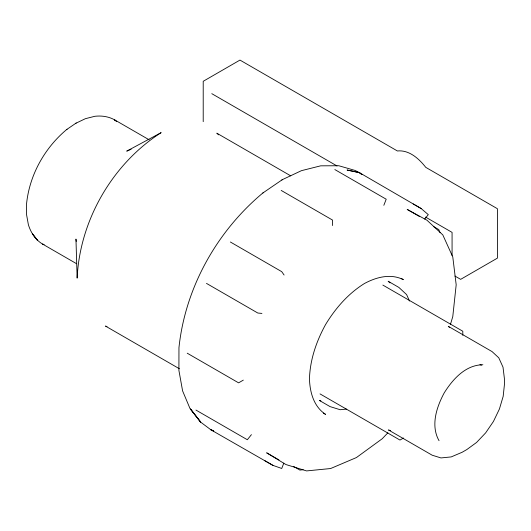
<?xml version="1.0" encoding="UTF-8"?>
<svg xmlns="http://www.w3.org/2000/svg" width="531" height="531" viewBox="0 0 531 531"><rect width="100%" height="100%" fill="white"/><g stroke="black" fill="none" stroke-linecap="round" stroke-linejoin="round"><path stroke-width="0.8" d="M450.467 324.361L452.784 316.562L456.182 284.795L452.784 256.944L442.821 234.921L426.964 220.219L407.177 209.413L419.47 216.509M283.8 463.145L281.735 468.468L272.921 465.368L210.946 429.838L200.691 422.158L189.939 408.385L182.598 390.902L178.907 370.412L178.954 347.705C185.219 287.822 216.774 231.43 262.852 192.992L263.27 192.707M383.84 205.305L386.203 199.218L334.835 169.562M251.428 434.65L247.34 439.734L195.972 410.078M424.7 219.091L428.285 214.643L421.189 208.564L359.434 172.655L355.106 170.458L338.798 165.745L320.684 165.831L301.455 170.663L282.359 179.644L262.852 192.992M387.849 432.818L382.254 438.725L356.434 457.556L330.621 468.534L306.566 470.917L285.904 464.539L266.648 452.804L278.948 459.906M67.059 129.265L66.72 129.498C44.684 147.883 29.583 174.865 26.59 203.506L26.55 214.597L28.375 224.686C30.765 232.512 35.458 239.866 42.606 244.101L76.643 263.754M75.807 123.285L85.391 118.685L94.883 116.282C101.594 115.532 108.437 116.468 114.411 119.734L149.158 139.799M281.842 180.002L282.359 179.644M66.72 129.498L76.225 122.993M243.317 380.123L238.592 382.844L187.224 353.195M403.507 438.022L399.969 440.06L320.034 393.909M131.111 149.271L126.73 151.136L161.139 132.637C112.406 163.88 79.836 220.299 77.141 278.118L75.96 239.076L76.245 241.439M303.161 469.676L299.915 470.094L293.497 466.391M482.878 364.764C465.528 364.883 452.631 379.34 444.142 393.013C436.542 407.204 430.468 425.603 439.037 440.69M346.391 409.096L340.132 409.72L330.056 406.607L319.357 400.427L320.903 400.905M261.929 313.409L257.84 313.044L206.473 283.388M479.951 364.651L481.517 365.136M44.106 244.565L42.606 244.101L43.721 244.565M107.01 326.545L105.457 326.067L179.378 368.746M390.643 430.634L388.453 429.957L432.221 455.226L440.982 457.934L451.191 456.919L462.143 452.266L466.829 449.558L476.566 442.456L485.639 432.878L493.432 421.475L499.412 409.029L503.169 396.378L504.45 384.398L504.45 378.981L503.01 367.167L498.782 357.821L492.058 351.588L448.29 326.319L449.412 327.361M213.276 430.555L210.946 429.838L213.734 431.145M413.198 203.944L421.189 208.564M211.796 93.668L336.993 165.951M425.583 217.093L452.073 232.386L452.073 255.451M433.787 226.697L438.779 229.578L440.04 232.598M290.742 175.861L216.821 133.181L218.606 134.841M454.921 276.047L460.656 279.352L497.401 258.139L497.401 208.71L425.782 167.365C418.979 158.723 409.228 149.749 397.394 150.97L239.966 60.083L203.214 81.296L203.214 121.665M281.191 190.43L332.559 220.086L332.559 225.542M401.217 278.41L403.354 279.651C390.657 273.286 376.326 277.116 364.465 283.501C348.163 293.61 335.459 308.279 325.569 324.56C316.416 341.26 310.064 359.6 309.46 378.769C309.865 392.236 313.708 406.567 325.569 414.379L323.425 413.145M382.864 285.087L462.8 331.238L462.8 335.326M230.368 242.003L281.735 271.66L284.092 275.018M264.929 460.755L272.921 465.368M361.923 174.599L359.434 172.655L347.194 170.046L359.434 172.655L360.629 173.763M116.667 121.546L114.411 119.734L115.559 120.802M389.953 282.897L388.168 281.244L398.867 287.424L406.6 294.592L409.52 301.037M193.895 413.403L190.496 409.029L200.691 422.158L194.864 414.658M37.416 240.218L32.484 233.872L37.416 240.218"/></g></svg>
